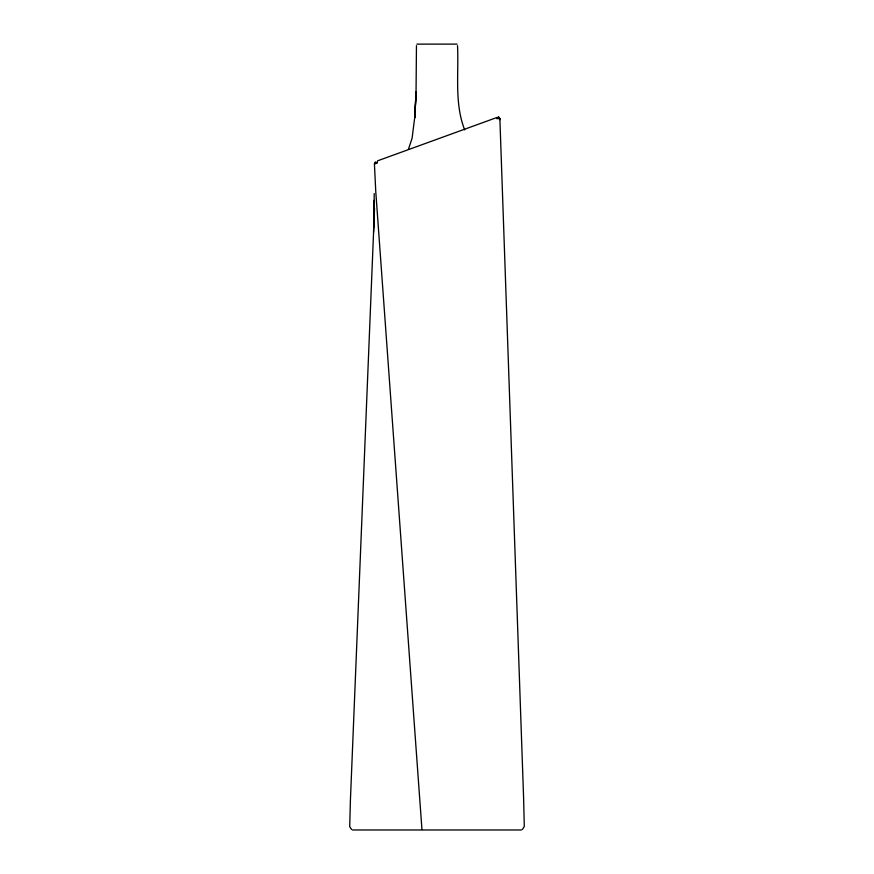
<?xml version="1.0" encoding="UTF-8"?>
<svg xmlns="http://www.w3.org/2000/svg" width="874" height="874" viewBox="0 0 874 874"><rect width="100%" height="100%" fill="white"/><g stroke="black" fill="none" stroke-linecap="round" stroke-linejoin="round"><path stroke-width="1.31" d="M374.159 200.386L373.875 226.967L374.214 193.558M373.591 232.211L374.127 205.783M414.779 117.673L416.111 91.857L414.779 117.673L416.046 92.174L416.461 45.677M414.855 116.406L412.091 138.256L408.409 149.367M421.945 829.513L375.765 191.614L374.433 164.017L375.449 161.898M374.542 208.383L350.408 800.365L349.709 826.684L351.61 829.513M522.379 829.513L524.291 826.487L523.592 797.601L499.873 118.624L498.65 117.116L496.53 117.64L377.579 160.827M374.771 163.209L377.437 161.887M374.433 164.017L377.492 162.903M521.428 829.983L352.55 829.983M496.749 118.645L499.873 118.624L496.672 117.968M416.876 44.126L457.113 44.126M498.65 117.116L499.349 117.64M498.89 117.422L499.786 118.645M464.717 129.92C454.218 103.46 458.905 73.569 457.517 45.677M499.447 118.034L499.873 119.727"/></g></svg>
